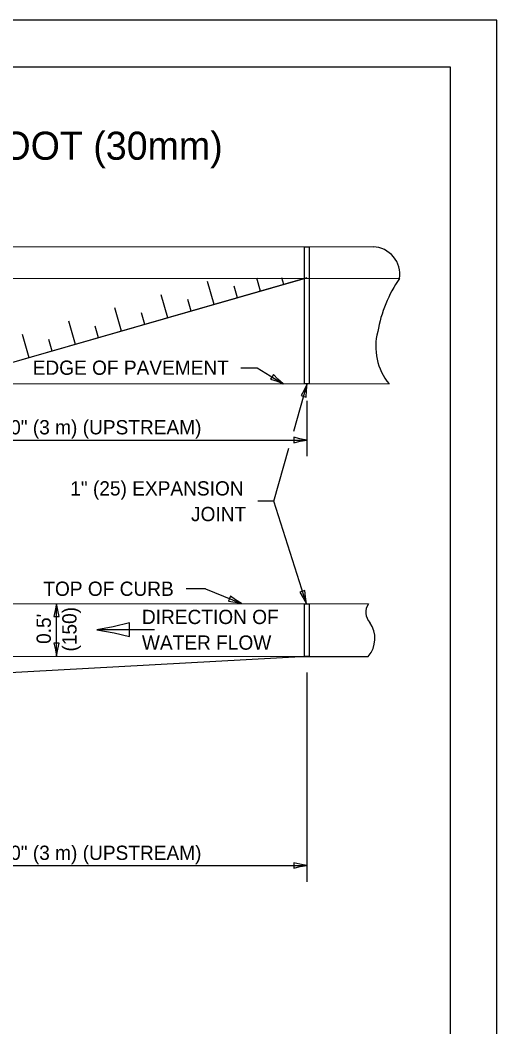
# Model space of a CAD drawing. Extents: x 0 to 2.83, y 0 to 1.83.
# Drawn here: x 2.409 to 2.833, y 0.937 to 1.833 of the extents above; entities that cross this region are included whole.
import ezdxf

# ---------------------------------------------------------------- set-up
doc = ezdxf.new("R2010")
doc.units = 0
for name, color, linetype in [('RD_Pr_Roadway_Dimensions', 7, 'Continuous'), ('RD_Pr_Roadway_Items', 7, 'Continuous'), ('RD_Pr_Roadway_Notes', 7, 'Continuous'), ('SH_General_Details', 7, 'Continuous'), ('SH_Printer_Plotting_Border', 7, 'Continuous')]:
    doc.layers.add(name, color=color, linetype=linetype)

msp = doc.modelspace()

# ---------------------------------------------------------------- linework, layer by layer
at = {"layer": 'RD_Pr_Roadway_Dimensions'}
for p, q in [((2.66428, 1.49425), (2.66428, 1.44502)), ((2.28697, 1.45943), (2.66428, 1.45943)), ((2.44161, 1.26689), (2.44161, 1.31382)), ((2.66428, 1.25234), (2.66428, 1.06607)), ((2.28195, 1.0805), (2.66428, 1.0805))]:
    msp.add_line(p, q, dxfattribs=at)
for points in [[(2.65262, 1.46187), (2.65262, 1.45943), (2.65262, 1.45699), (2.65845, 1.45842), (2.66428, 1.45943), (2.65806, 1.46057)], [(2.43917, 1.30216), (2.44161, 1.30215), (2.44405, 1.30215), (2.44262, 1.30798), (2.44161, 1.31382), (2.44047, 1.30759)], [(2.44405, 1.27855), (2.44161, 1.27856), (2.43917, 1.27856), (2.4406, 1.27272), (2.44161, 1.26689), (2.44274, 1.27311)], [(2.65262, 1.08294), (2.65262, 1.0805), (2.65262, 1.07806), (2.65845, 1.07949), (2.66428, 1.0805), (2.65806, 1.08163)]]:
    msp.add_lwpolyline(points, close=True, dxfattribs=at)
at = {"layer": 'RD_Pr_Roadway_Items'}
for p, q in [((1.85063, 1.63198), (2.72333, 1.63143)), ((1.82716, 1.60385), (2.74681, 1.60327)), ((2.66283, 1.60333), (2.33703, 1.50971)), ((2.5819, 1.58006), (2.57599, 1.60067)), ((2.60249, 1.58599), (2.59954, 1.59629)), ((2.62309, 1.5919), (2.61973, 1.6036)), ((2.64369, 1.59782), (2.64199, 1.60373)), ((2.5407, 1.56823), (2.53479, 1.58882)), ((2.5613, 1.57417), (2.55835, 1.58446)), ((2.49951, 1.55639), (2.4936, 1.57699)), ((2.52009, 1.56233), (2.51714, 1.57264)), ((2.45832, 1.54455), (2.45241, 1.56515)), ((2.4789, 1.55051), (2.47594, 1.5608)), ((2.41712, 1.53272), (2.41121, 1.55331)), ((2.43771, 1.53867), (2.43475, 1.54898)), ((1.83649, 1.51004), (2.73747, 1.50945)), ((1.84522, 1.31421), (2.71901, 1.31364)), ((2.34458, 1.26695), (2.66428, 1.26676)), ((2.66419, 1.2667), (2.34504, 1.24907)), ((2.65903, 1.26676), (2.7188, 1.26673))]:
    msp.add_line(p, q, dxfattribs=at)
for points in [[(2.66214, 1.63146), (2.66643, 1.63146), (2.66643, 1.5095), (2.66214, 1.5095)], [(2.66214, 1.31367), (2.66643, 1.31367), (2.66643, 1.26676), (2.66214, 1.26676)]]:
    msp.add_lwpolyline(points, close=True, dxfattribs=at)
for centre, radius, start, end in [((2.72257, 1.60693), 0.0245, 351.46596, 88.22805), ((2.84554, 1.53495), 0.12008, 145.30806, 169.91916), ((2.77769, 1.54263), 0.05212, 165.17005, 219.5055), ((2.72998, 1.30612), 0.0133, 145.60455, 223.76433), ((2.7001, 1.28273), 0.02474, 319.70896, 34.98962)]:
    msp.add_arc(centre, radius, start, end, dxfattribs=at)
at = {"layer": 'RD_Pr_Roadway_Notes'}
for p, q in [((2.60554, 1.52382), (2.61999, 1.52382)), ((2.61999, 1.52382), (2.64327, 1.50951)), ((2.65263, 1.46734), (2.66467, 1.5095)), ((2.63482, 1.40492), (2.64829, 1.45215)), ((2.63482, 1.40492), (2.62063, 1.40492)), ((2.66385, 1.3136), (2.63482, 1.40492)), ((2.57416, 1.32697), (2.55697, 1.32697)), ((2.57416, 1.32697), (2.60621, 1.31371)), ((2.5286, 1.29046), (2.47734, 1.29046))]:
    msp.add_line(p, q, dxfattribs=at)
for points in [[(2.63461, 1.5177), (2.63333, 1.51562), (2.63205, 1.51354), (2.63777, 1.5117), (2.64327, 1.50951), (2.63856, 1.51373)], [(2.65912, 1.49895), (2.66146, 1.49828), (2.66381, 1.49761), (2.66404, 1.50361), (2.66467, 1.5095), (2.66187, 1.50383)], [(2.59637, 1.32042), (2.59543, 1.31817), (2.5945, 1.31592), (2.60044, 1.31501), (2.60621, 1.31371), (2.6009, 1.31713)], [(2.66264, 1.32545), (2.66031, 1.32472), (2.65799, 1.32398), (2.66112, 1.31885), (2.66385, 1.3136), (2.66304, 1.31987)], [(2.50649, 1.28436), (2.5065, 1.29046), (2.5065, 1.29656), (2.49192, 1.29298), (2.47734, 1.29046), (2.49289, 1.28763)]]:
    msp.add_lwpolyline(points, close=True, dxfattribs=at)
at = {"layer": 'SH_General_Details'}
for p, q in [((2.83332, 1.83333), (0, 1.83333)), ((2.83332, 0), (2.83332, 1.83333)), ((2.66428, 1.60373), (2.33703, 1.50971)), ((2.66428, 1.60373), (2.33703, 1.50971))]:
    msp.add_line(p, q, dxfattribs=at)
msp.add_lwpolyline([(0.16667, 1.79166), (2.79166, 1.79166), (2.79166, 0.04167), (0.16667, 0.04167)], close=True, dxfattribs=at)
at = {"layer": 'SH_Printer_Plotting_Border'}
msp.add_lwpolyline([(0, 0), (2.83332, 0), (2.83332, 1.83333), (0, 1.83333)], close=True, dxfattribs=at)

# ---------------------------------------------------------------- texts
at = {"layer": 'RD_Pr_Roadway_Dimensions'}
for p in [(2.37253, 1.46444), (2.37253, 1.08551)]:
    msp.add_text('10\'-0" (3 m) (UPSTREAM)', height=0.0127, dxfattribs=at).set_placement(p)
for s, p in [('(150)', (2.45939, 1.27108)), ("0.5'", (2.43653, 1.27786))]:
    msp.add_text(s, height=0.0127, rotation=90, dxfattribs=at).set_placement(p)
at = {"layer": 'RD_Pr_Roadway_Notes'}
for s, height, p in [('GUTTER DEPRESSION 0.1 FOOT (30mm)', 0.025, (1.94118, 1.70899)), ('EDGE OF PAVEMENT', 0.0127, (2.42034, 1.51748)), ('1" (25) EXPANSION', 0.0127, (2.4538, 1.41001)), ('JOINT', 0.0127, (2.56124, 1.38715)), ('TOP OF CURB', 0.0127, (2.42982, 1.32063)), ('DIRECTION OF', 0.0127, (2.51755, 1.29554)), ('WATER FLOW', 0.0127, (2.51755, 1.27268))]:
    msp.add_text(s, height=height, dxfattribs=at).set_placement(p)

doc.saveas('drawing.dxf')
